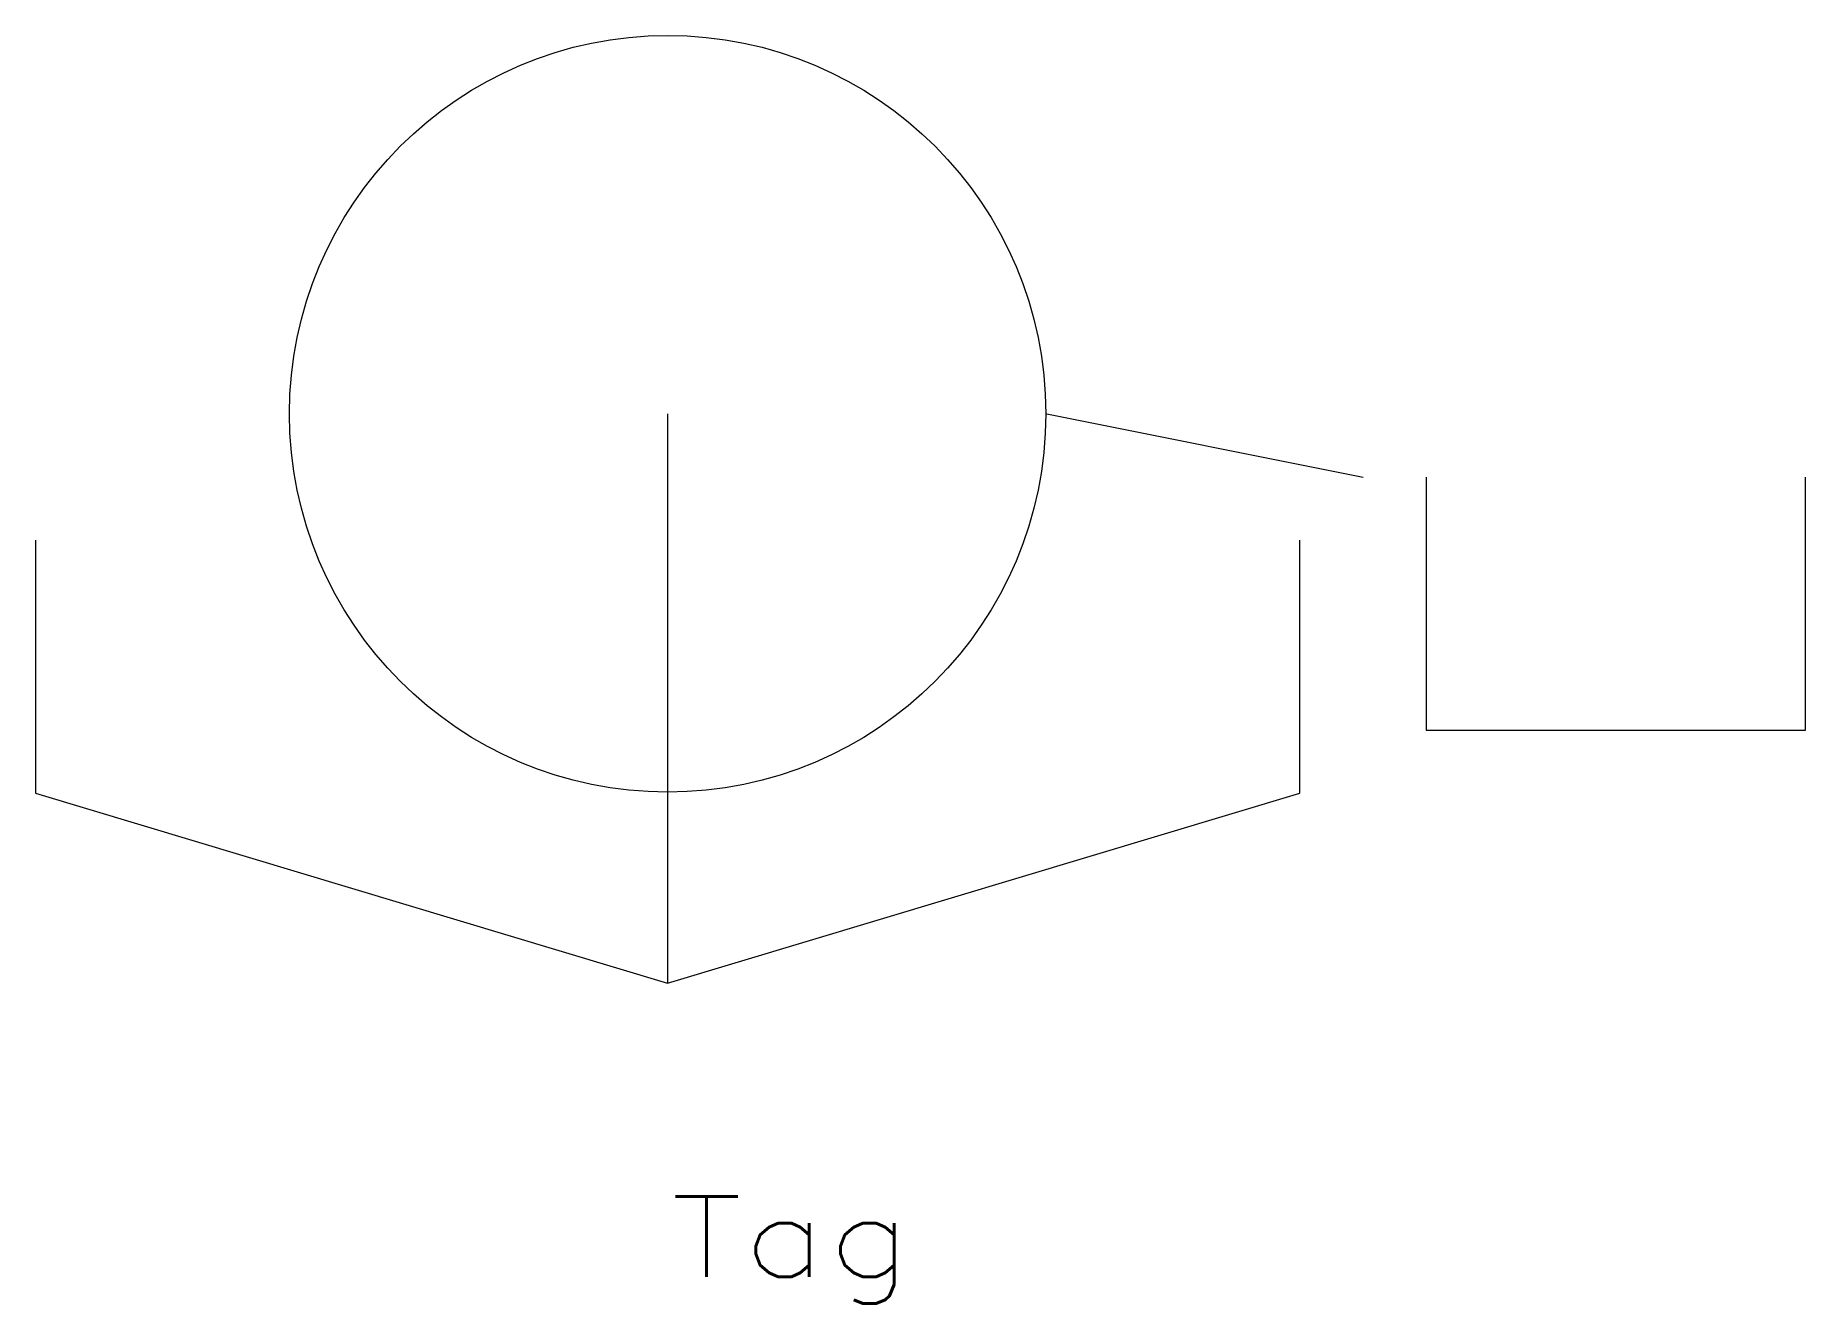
# Model space of a CAD drawing. Header units: inches. Extents: x -10 to 18, y -14.1 to 5.9.
import ezdxf
from ezdxf.enums import TextEntityAlignment as Align

# ---------------------------------------------------------------- set-up
doc = ezdxf.new("R2010")
doc.units = ezdxf.units.IN
doc.header["$MEASUREMENT"] = 0
doc.layers.get('0').update_dxf_attribs({"lineweight": 0})
doc.styles.add('_TCW_TXTSTY_1', font='TXT.SHX')

msp = doc.modelspace()

# ---------------------------------------------------------------- linework, layer by layer
at = {"linetype": 'Continuous'}
for p, q in [((-0.009, -0.04), (-0.009, -9.04)), ((5.991, -0.04), (10.991, -1.04)), ((11.991, -1.04), (11.991, -5.04)), ((17.991, -5.04), (17.991, -1.04)), ((-10.009, -2.04), (-10.009, -6.04)), ((9.991, -6.04), (9.991, -2.04)), ((11.991, -5.04), (17.991, -5.04)), ((-10.009, -6.04), (-0.009, -9.04)), ((-0.009, -9.04), (9.991, -6.04))]:
    msp.add_line(p, q, dxfattribs=at)
msp.add_circle((-0.009, -0.04), 5.982, dxfattribs=at)

# ---------------------------------------------------------------- texts
at = {"color": 7, "linetype": 'Continuous', "style": '_TCW_TXTSTY_1', "width": 1.166667}
msp.add_text('Tag', height=1.27, dxfattribs=at).set_placement((0.043, -13.684), (3.854, -13.684), align=Align.FIT)

doc.saveas('drawing.dxf')
